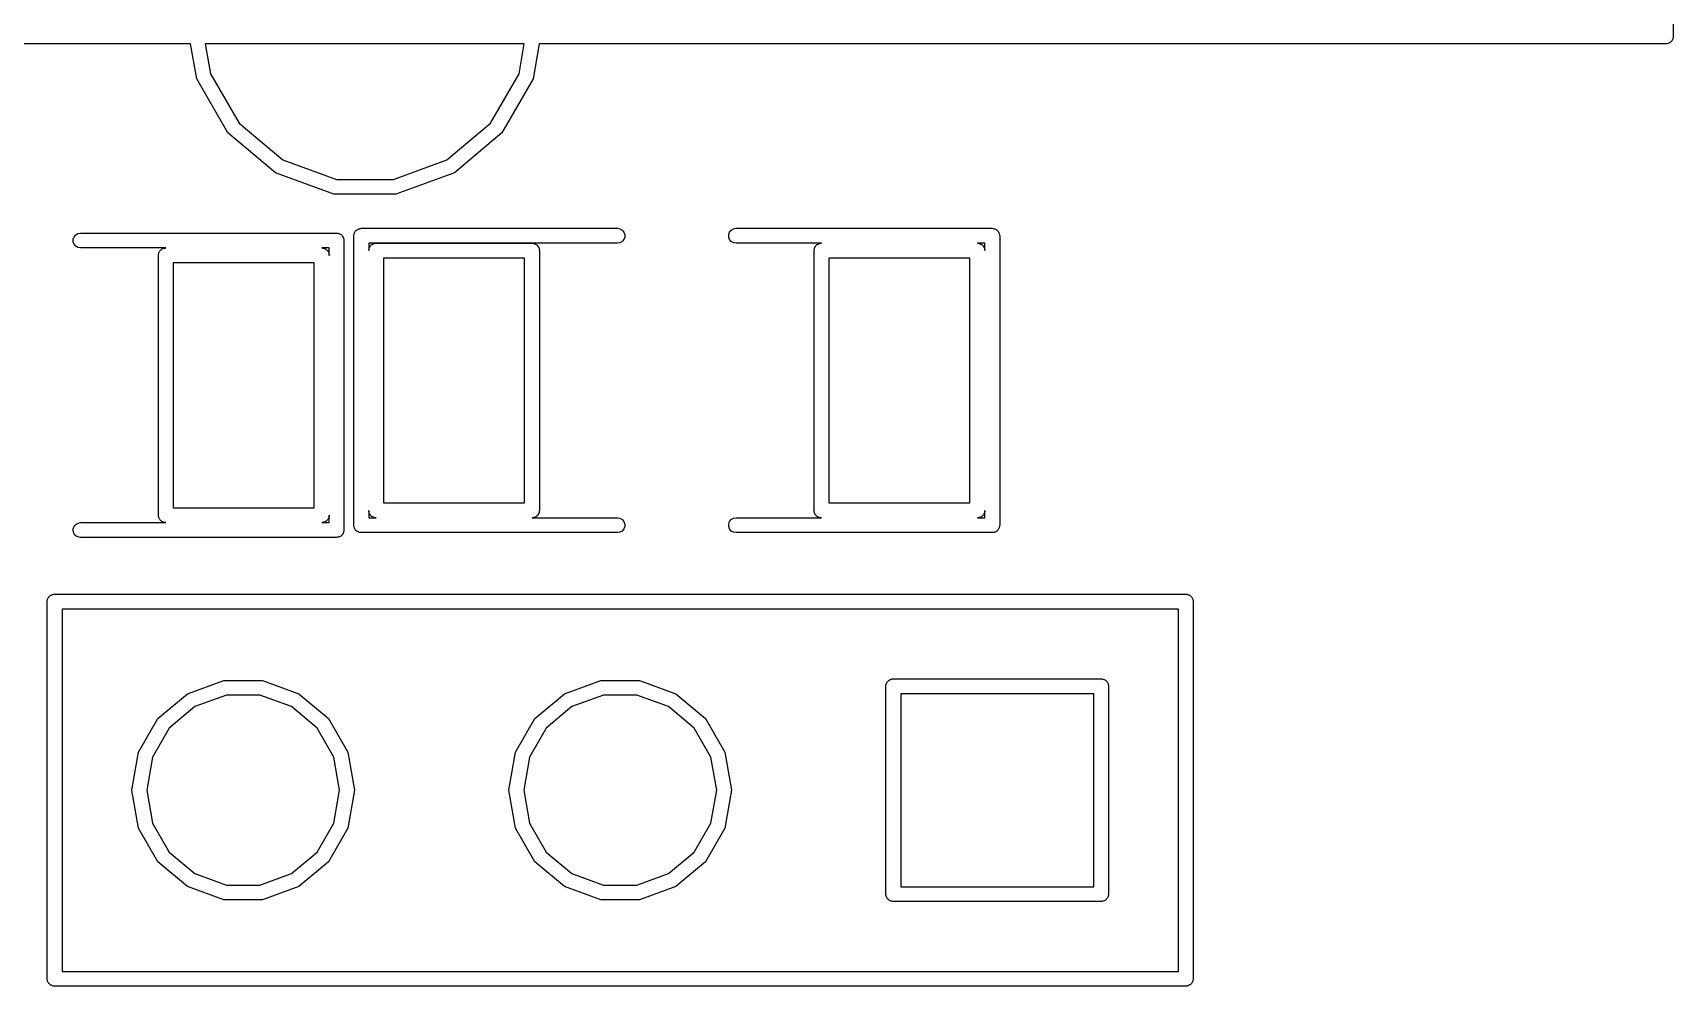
# Model space of a CAD drawing. Extents: x 105.1 to 166.9, y -128.1 to -71.6.
# Drawn here: x 155.88 to 166.93, y -119.98 to -113.56 of the extents above; entities that cross this region are included whole.
import ezdxf

# ---------------------------------------------------------------- set-up
doc = ezdxf.new("R2010")
doc.units = 0
doc.header["$MEASUREMENT"] = 0
doc.layers.add('BLACK', color=7, linetype='CONTINUOUS')

msp = doc.modelspace()

# ---------------------------------------------------------------- linework, layer by layer
at = {"layer": 'Black'}
for p, q in [((166.934, -97.0744), (166.934, -113.584)), ((166.933, -113.593), (166.932, -113.597)), ((166.934, -113.584), (166.933, -113.589)), ((166.933, -113.589), (166.933, -113.593)), ((156.946, -113.634), (151.136, -113.634)), ((156.988, -113.87), (156.946, -113.634)), ((157.046, -113.634), (157.082, -113.836)), ((159.195, -113.634), (157.046, -113.634)), ((159.16, -113.836), (159.195, -113.634)), ((159.295, -113.634), (159.254, -113.87)), ((166.884, -113.634), (159.295, -113.634)), ((166.888, -113.634), (166.884, -113.634)), ((166.892, -113.634), (166.888, -113.634)), ((166.897, -113.632), (166.892, -113.634)), ((166.901, -113.631), (166.897, -113.632)), ((166.905, -113.629), (166.901, -113.631)), ((166.909, -113.628), (166.905, -113.629)), ((166.912, -113.625), (166.909, -113.628)), ((166.916, -113.623), (166.912, -113.625)), ((166.919, -113.619), (166.916, -113.623)), ((166.922, -113.617), (166.919, -113.619)), ((166.924, -113.613), (166.922, -113.617)), ((166.927, -113.609), (166.924, -113.613)), ((166.929, -113.605), (166.927, -113.609)), ((166.931, -113.601), (166.929, -113.605)), ((166.932, -113.597), (166.931, -113.601)), ((157.197, -114.232), (156.988, -113.87)), ((157.082, -113.836), (157.274, -114.168)), ((158.968, -114.168), (159.16, -113.836)), ((159.254, -113.87), (159.044, -114.232)), ((157.518, -114.502), (157.197, -114.232)), ((157.274, -114.168), (157.568, -114.415)), ((158.674, -114.415), (158.968, -114.168)), ((159.044, -114.232), (158.724, -114.502)), ((157.568, -114.415), (157.929, -114.546)), ((158.313, -114.546), (158.674, -114.415)), ((157.911, -114.645), (157.518, -114.502)), ((157.929, -114.546), (158.313, -114.546)), ((158.724, -114.502), (158.33, -114.645)), ((158.33, -114.645), (157.911, -114.645)), ((156.173, -114.92), (156.188, -114.911)), ((156.188, -114.911), (156.205, -114.908)), ((156.205, -114.908), (157.93, -114.908)), ((157.93, -114.908), (157.935, -114.909)), ((157.935, -114.909), (157.939, -114.909)), ((157.939, -114.909), (157.943, -114.91)), ((157.943, -114.91), (157.947, -114.911)), ((157.947, -114.911), (157.951, -114.913)), ((157.951, -114.913), (157.955, -114.915)), ((157.955, -114.915), (157.959, -114.918)), ((157.959, -114.918), (157.963, -114.92)), ((158.047, -114.918), (158.049, -114.914)), ((158.047, -114.922), (158.047, -114.918)), ((158.049, -114.914), (158.05, -114.909)), ((158.05, -114.909), (158.052, -114.906)), ((158.052, -114.906), (158.053, -114.901)), ((158.053, -114.901), (158.056, -114.898)), ((158.056, -114.898), (158.058, -114.894)), ((158.058, -114.894), (158.062, -114.891)), ((158.062, -114.891), (158.064, -114.888)), ((158.064, -114.888), (158.068, -114.886)), ((158.068, -114.886), (158.072, -114.883)), ((158.072, -114.883), (158.076, -114.882)), ((158.076, -114.882), (158.08, -114.879)), ((158.08, -114.879), (158.084, -114.879)), ((158.084, -114.879), (158.088, -114.877)), ((158.088, -114.877), (158.092, -114.877)), ((158.092, -114.877), (158.097, -114.876)), ((158.097, -114.876), (159.822, -114.876)), ((159.822, -114.876), (159.839, -114.879)), ((159.839, -114.879), (159.854, -114.888)), ((159.854, -114.888), (159.865, -114.901)), ((159.865, -114.901), (159.871, -114.918)), ((159.871, -114.918), (159.871, -114.935)), ((160.572, -114.918), (160.578, -114.901)), ((160.572, -114.935), (160.572, -114.918)), ((160.578, -114.901), (160.589, -114.888)), ((160.589, -114.888), (160.605, -114.879)), ((160.605, -114.879), (160.622, -114.876)), ((160.622, -114.876), (162.347, -114.876)), ((162.347, -114.876), (162.351, -114.877)), ((162.351, -114.877), (162.355, -114.877)), ((162.355, -114.877), (162.359, -114.879)), ((162.359, -114.879), (162.364, -114.879)), ((162.364, -114.879), (162.368, -114.882)), ((162.368, -114.882), (162.372, -114.883)), ((162.372, -114.883), (162.375, -114.886)), ((162.375, -114.886), (162.379, -114.888)), ((162.379, -114.888), (162.382, -114.891)), ((162.382, -114.891), (162.385, -114.894)), ((162.385, -114.894), (162.387, -114.898)), ((162.387, -114.898), (162.39, -114.901)), ((162.39, -114.901), (162.391, -114.906)), ((162.391, -114.906), (162.394, -114.909)), ((162.394, -114.909), (162.394, -114.914)), ((162.394, -114.914), (162.396, -114.918)), ((162.396, -114.918), (162.396, -114.922)), ((156.156, -114.95), (156.162, -114.933)), ((156.156, -114.967), (156.156, -114.95)), ((156.162, -114.983), (156.156, -114.967)), ((156.162, -114.933), (156.173, -114.92)), ((156.173, -114.997), (156.162, -114.983)), ((156.188, -115.005), (156.173, -114.997)), ((156.205, -115.008), (156.188, -115.005)), ((156.78, -115.008), (156.205, -115.008)), ((156.737, -115.033), (156.74, -115.03)), ((156.74, -115.03), (156.742, -115.026)), ((156.742, -115.026), (156.745, -115.023)), ((156.745, -115.023), (156.748, -115.02)), ((156.748, -115.02), (156.752, -115.018)), ((156.752, -115.018), (156.755, -115.015)), ((156.755, -115.015), (156.759, -115.013)), ((156.759, -115.013), (156.763, -115.011)), ((156.763, -115.011), (156.768, -115.01)), ((156.768, -115.01), (156.772, -115.009)), ((156.772, -115.009), (156.776, -115.009)), ((156.776, -115.009), (156.78, -115.008)), ((157.88, -115.008), (157.83, -115.008)), ((157.83, -115.008), (157.835, -115.009)), ((157.835, -115.009), (157.839, -115.009)), ((157.839, -115.009), (157.843, -115.01)), ((157.843, -115.01), (157.847, -115.011)), ((157.847, -115.011), (157.851, -115.013)), ((157.851, -115.013), (157.855, -115.015)), ((157.855, -115.015), (157.859, -115.018)), ((157.859, -115.018), (157.863, -115.02)), ((157.863, -115.02), (157.865, -115.023)), ((157.865, -115.023), (157.869, -115.026)), ((157.869, -115.026), (157.871, -115.03)), ((157.871, -115.03), (157.874, -115.033)), ((157.88, -115.058), (157.88, -115.008)), ((157.963, -114.92), (157.965, -114.923)), ((157.965, -114.923), (157.969, -114.926)), ((157.969, -114.926), (157.971, -114.93)), ((157.971, -114.93), (157.974, -114.933)), ((157.974, -114.933), (157.975, -114.937)), ((157.975, -114.937), (157.977, -114.941)), ((157.977, -114.941), (157.978, -114.945)), ((157.978, -114.945), (157.98, -114.95)), ((157.98, -114.95), (157.98, -114.954)), ((157.98, -114.954), (157.98, -114.958)), ((157.98, -114.958), (157.98, -116.908)), ((158.047, -114.926), (158.047, -114.922)), ((158.047, -116.876), (158.047, -114.926)), ((159.822, -114.976), (158.147, -114.976)), ((158.147, -114.976), (158.147, -115.026)), ((158.147, -115.018), (158.149, -115.014)), ((158.147, -115.022), (158.147, -115.018)), ((158.147, -115.026), (158.147, -115.022)), ((158.149, -115.014), (158.15, -115.009)), ((158.15, -115.009), (158.152, -115.006)), ((158.152, -115.006), (158.153, -115.001)), ((158.153, -115.001), (158.156, -114.998)), ((158.156, -114.998), (158.158, -114.994)), ((158.158, -114.994), (158.162, -114.991)), ((158.162, -114.991), (158.164, -114.988)), ((158.164, -114.988), (158.168, -114.986)), ((158.168, -114.986), (158.172, -114.983)), ((158.172, -114.983), (158.176, -114.982)), ((158.176, -114.982), (158.18, -114.979)), ((158.18, -114.979), (158.184, -114.979)), ((158.184, -114.979), (158.188, -114.977)), ((158.188, -114.977), (158.192, -114.977)), ((158.192, -114.977), (158.197, -114.976)), ((158.197, -114.976), (159.247, -114.976)), ((159.247, -114.976), (159.251, -114.977)), ((159.251, -114.977), (159.255, -114.977)), ((159.255, -114.977), (159.259, -114.979)), ((159.259, -114.979), (159.264, -114.979)), ((159.264, -114.979), (159.268, -114.982)), ((159.268, -114.982), (159.272, -114.983)), ((159.272, -114.983), (159.275, -114.986)), ((159.275, -114.986), (159.279, -114.988)), ((159.279, -114.988), (159.282, -114.991)), ((159.282, -114.991), (159.285, -114.994)), ((159.285, -114.994), (159.287, -114.998)), ((159.287, -114.998), (159.29, -115.001)), ((159.29, -115.001), (159.291, -115.006)), ((159.291, -115.006), (159.294, -115.009)), ((159.294, -115.009), (159.294, -115.014)), ((159.294, -115.014), (159.296, -115.018)), ((159.296, -115.018), (159.296, -115.022)), ((159.296, -115.022), (159.297, -115.026)), ((159.297, -115.026), (159.297, -116.776)), ((159.839, -114.973), (159.822, -114.976)), ((159.854, -114.965), (159.839, -114.973)), ((159.865, -114.951), (159.854, -114.965)), ((159.871, -114.935), (159.865, -114.951)), ((160.578, -114.951), (160.572, -114.935)), ((160.589, -114.965), (160.578, -114.951)), ((160.605, -114.973), (160.589, -114.965)), ((160.622, -114.976), (160.605, -114.973)), ((161.197, -114.976), (160.622, -114.976)), ((161.147, -115.018), (161.149, -115.014)), ((161.147, -115.022), (161.147, -115.018)), ((161.147, -115.026), (161.147, -115.022)), ((161.147, -116.776), (161.147, -115.026)), ((161.149, -115.014), (161.15, -115.009)), ((161.15, -115.009), (161.152, -115.006)), ((161.152, -115.006), (161.153, -115.001)), ((161.153, -115.001), (161.156, -114.998)), ((161.156, -114.998), (161.158, -114.994)), ((161.158, -114.994), (161.162, -114.991)), ((161.162, -114.991), (161.164, -114.988)), ((161.164, -114.988), (161.168, -114.986)), ((161.168, -114.986), (161.172, -114.983)), ((161.172, -114.983), (161.176, -114.982)), ((161.176, -114.982), (161.179, -114.979)), ((161.179, -114.979), (161.184, -114.979)), ((161.184, -114.979), (161.188, -114.977)), ((161.188, -114.977), (161.192, -114.977)), ((161.192, -114.977), (161.197, -114.976)), ((162.247, -114.976), (162.251, -114.977)), ((162.297, -114.976), (162.247, -114.976)), ((162.251, -114.977), (162.255, -114.977)), ((162.255, -114.977), (162.259, -114.979)), ((162.259, -114.979), (162.264, -114.979)), ((162.264, -114.979), (162.268, -114.982)), ((162.268, -114.982), (162.272, -114.983)), ((162.272, -114.983), (162.275, -114.986)), ((162.275, -114.986), (162.279, -114.988)), ((162.279, -114.988), (162.282, -114.991)), ((162.282, -114.991), (162.285, -114.994)), ((162.285, -114.994), (162.287, -114.998)), ((162.287, -114.998), (162.29, -115.001)), ((162.29, -115.001), (162.291, -115.006)), ((162.291, -115.006), (162.294, -115.009)), ((162.294, -115.009), (162.294, -115.014)), ((162.294, -115.014), (162.296, -115.018)), ((162.296, -115.018), (162.296, -115.022)), ((162.296, -115.022), (162.297, -115.026)), ((162.297, -115.026), (162.297, -114.976)), ((162.396, -114.922), (162.397, -114.926)), ((162.397, -114.926), (162.397, -116.876)), ((156.73, -115.058), (156.731, -115.054)), ((156.73, -116.808), (156.73, -115.058)), ((156.731, -115.05), (156.733, -115.045)), ((156.731, -115.054), (156.731, -115.05)), ((156.733, -115.041), (156.736, -115.037)), ((156.733, -115.045), (156.733, -115.041)), ((156.736, -115.037), (156.737, -115.033)), ((156.83, -115.108), (156.83, -116.758)), ((157.78, -115.108), (156.83, -115.108)), ((157.78, -116.758), (157.78, -115.108)), ((157.874, -115.033), (157.875, -115.037)), ((157.875, -115.037), (157.877, -115.041)), ((157.877, -115.041), (157.878, -115.045)), ((157.878, -115.045), (157.88, -115.05)), ((157.88, -115.05), (157.88, -115.054)), ((157.88, -115.054), (157.88, -115.058)), ((158.247, -115.076), (158.247, -116.726)), ((159.197, -115.076), (158.247, -115.076)), ((159.197, -116.726), (159.197, -115.076)), ((161.247, -115.076), (161.247, -116.726)), ((162.197, -115.076), (161.247, -115.076)), ((162.197, -116.726), (162.197, -115.076)), ((156.83, -116.758), (157.78, -116.758)), ((158.147, -116.781), (158.147, -116.777)), ((158.147, -116.777), (158.147, -116.826)), ((158.147, -116.785), (158.147, -116.781)), ((158.149, -116.789), (158.147, -116.785)), ((158.15, -116.794), (158.149, -116.789)), ((158.152, -116.797), (158.15, -116.794)), ((158.153, -116.801), (158.152, -116.797)), ((158.247, -116.726), (159.197, -116.726)), ((159.291, -116.797), (159.29, -116.801)), ((159.294, -116.794), (159.291, -116.797)), ((159.296, -116.785), (159.294, -116.789)), ((159.294, -116.789), (159.294, -116.794)), ((159.297, -116.776), (159.296, -116.781)), ((159.296, -116.781), (159.296, -116.785)), ((161.147, -116.781), (161.147, -116.776)), ((161.147, -116.785), (161.147, -116.781)), ((161.149, -116.789), (161.147, -116.785)), ((161.15, -116.794), (161.149, -116.789)), ((161.152, -116.797), (161.15, -116.794)), ((161.153, -116.801), (161.152, -116.797)), ((161.247, -116.726), (162.197, -116.726)), ((162.291, -116.797), (162.29, -116.801)), ((162.294, -116.794), (162.291, -116.797)), ((162.296, -116.785), (162.294, -116.789)), ((162.294, -116.789), (162.294, -116.794)), ((162.297, -116.776), (162.296, -116.781)), ((162.296, -116.781), (162.296, -116.785)), ((162.297, -116.826), (162.297, -116.776)), ((156.156, -116.9), (156.162, -116.883)), ((156.156, -116.917), (156.156, -116.9)), ((156.162, -116.883), (156.173, -116.87)), ((156.173, -116.87), (156.188, -116.861)), ((156.188, -116.861), (156.205, -116.858)), ((156.205, -116.858), (156.78, -116.858)), ((156.731, -116.813), (156.73, -116.808)), ((156.731, -116.817), (156.731, -116.813)), ((156.733, -116.821), (156.731, -116.817)), ((156.733, -116.825), (156.733, -116.821)), ((156.736, -116.829), (156.733, -116.825)), ((156.737, -116.833), (156.736, -116.829)), ((156.74, -116.837), (156.737, -116.833)), ((156.742, -116.84), (156.74, -116.837)), ((156.745, -116.843), (156.742, -116.84)), ((156.748, -116.847), (156.745, -116.843)), ((156.752, -116.849), (156.748, -116.847)), ((156.755, -116.852), (156.752, -116.849)), ((156.759, -116.853), (156.755, -116.852)), ((156.763, -116.855), (156.759, -116.853)), ((156.768, -116.856), (156.763, -116.855)), ((156.772, -116.857), (156.768, -116.856)), ((156.776, -116.857), (156.772, -116.857)), ((156.78, -116.858), (156.776, -116.857)), ((157.835, -116.857), (157.83, -116.858)), ((157.83, -116.858), (157.88, -116.858)), ((157.839, -116.857), (157.835, -116.857)), ((157.843, -116.856), (157.839, -116.857)), ((157.847, -116.855), (157.843, -116.856)), ((157.851, -116.853), (157.847, -116.855)), ((157.855, -116.852), (157.851, -116.853)), ((157.859, -116.849), (157.855, -116.852)), ((157.863, -116.847), (157.859, -116.849)), ((157.865, -116.843), (157.863, -116.847)), ((157.869, -116.84), (157.865, -116.843)), ((157.871, -116.837), (157.869, -116.84)), ((157.874, -116.833), (157.871, -116.837)), ((157.875, -116.829), (157.874, -116.833)), ((157.877, -116.825), (157.875, -116.829)), ((157.878, -116.821), (157.877, -116.825)), ((157.88, -116.817), (157.878, -116.821)), ((157.88, -116.808), (157.88, -116.813)), ((157.88, -116.858), (157.88, -116.808)), ((157.88, -116.813), (157.88, -116.817)), ((157.98, -116.908), (157.98, -116.913)), ((158.047, -116.881), (158.047, -116.876)), ((158.047, -116.885), (158.047, -116.881)), ((158.049, -116.889), (158.047, -116.885)), ((158.05, -116.894), (158.049, -116.889)), ((158.052, -116.897), (158.05, -116.894)), ((158.053, -116.901), (158.052, -116.897)), ((158.056, -116.905), (158.053, -116.901)), ((158.058, -116.909), (158.056, -116.905)), ((158.147, -116.826), (158.197, -116.826)), ((158.156, -116.805), (158.153, -116.801)), ((158.158, -116.809), (158.156, -116.805)), ((158.162, -116.811), (158.158, -116.809)), ((158.164, -116.815), (158.162, -116.811)), ((158.168, -116.817), (158.164, -116.815)), ((158.172, -116.82), (158.168, -116.817)), ((158.176, -116.821), (158.172, -116.82)), ((158.18, -116.823), (158.176, -116.821)), ((158.184, -116.824), (158.18, -116.823)), ((158.188, -116.826), (158.184, -116.824)), ((158.192, -116.826), (158.188, -116.826)), ((158.197, -116.826), (158.192, -116.826)), ((159.251, -116.826), (159.247, -116.826)), ((159.247, -116.826), (159.822, -116.826)), ((159.255, -116.826), (159.251, -116.826)), ((159.259, -116.824), (159.255, -116.826)), ((159.264, -116.823), (159.259, -116.824)), ((159.268, -116.821), (159.264, -116.823)), ((159.272, -116.82), (159.268, -116.821)), ((159.275, -116.817), (159.272, -116.82)), ((159.279, -116.815), (159.275, -116.817)), ((159.282, -116.811), (159.279, -116.815)), ((159.285, -116.809), (159.282, -116.811)), ((159.287, -116.805), (159.285, -116.809)), ((159.29, -116.801), (159.287, -116.805)), ((159.822, -116.826), (159.839, -116.829)), ((159.839, -116.829), (159.854, -116.838)), ((159.854, -116.838), (159.865, -116.851)), ((159.865, -116.901), (159.854, -116.915)), ((159.865, -116.851), (159.871, -116.868)), ((159.871, -116.885), (159.865, -116.901)), ((159.871, -116.868), (159.871, -116.885)), ((160.572, -116.868), (160.578, -116.851)), ((160.572, -116.885), (160.572, -116.868)), ((160.578, -116.901), (160.572, -116.885)), ((160.578, -116.851), (160.589, -116.838)), ((160.589, -116.915), (160.578, -116.901)), ((160.589, -116.838), (160.605, -116.829)), ((160.605, -116.829), (160.622, -116.826)), ((160.622, -116.826), (161.197, -116.826)), ((161.156, -116.805), (161.153, -116.801)), ((161.158, -116.809), (161.156, -116.805)), ((161.162, -116.811), (161.158, -116.809)), ((161.164, -116.815), (161.162, -116.811)), ((161.168, -116.817), (161.164, -116.815)), ((161.172, -116.82), (161.168, -116.817)), ((161.176, -116.821), (161.172, -116.82)), ((161.179, -116.823), (161.176, -116.821)), ((161.184, -116.824), (161.179, -116.823)), ((161.188, -116.826), (161.184, -116.824)), ((161.192, -116.826), (161.188, -116.826)), ((161.197, -116.826), (161.192, -116.826)), ((162.251, -116.826), (162.247, -116.826)), ((162.247, -116.826), (162.297, -116.826)), ((162.255, -116.826), (162.251, -116.826)), ((162.259, -116.824), (162.255, -116.826)), ((162.264, -116.823), (162.259, -116.824)), ((162.268, -116.821), (162.264, -116.823)), ((162.272, -116.82), (162.268, -116.821)), ((162.275, -116.817), (162.272, -116.82)), ((162.279, -116.815), (162.275, -116.817)), ((162.282, -116.811), (162.279, -116.815)), ((162.285, -116.809), (162.282, -116.811)), ((162.287, -116.805), (162.285, -116.809)), ((162.29, -116.801), (162.287, -116.805)), ((162.387, -116.905), (162.385, -116.909)), ((162.39, -116.901), (162.387, -116.905)), ((162.391, -116.897), (162.39, -116.901)), ((162.394, -116.894), (162.391, -116.897)), ((162.396, -116.885), (162.394, -116.889)), ((162.394, -116.889), (162.394, -116.894)), ((162.397, -116.876), (162.396, -116.881)), ((162.396, -116.881), (162.396, -116.885)), ((156.162, -116.933), (156.156, -116.917)), ((156.173, -116.947), (156.162, -116.933)), ((156.188, -116.955), (156.173, -116.947)), ((156.205, -116.958), (156.188, -116.955)), ((157.93, -116.958), (156.205, -116.958)), ((157.935, -116.957), (157.93, -116.958)), ((157.939, -116.957), (157.935, -116.957)), ((157.943, -116.956), (157.939, -116.957)), ((157.947, -116.955), (157.943, -116.956)), ((157.951, -116.953), (157.947, -116.955)), ((157.955, -116.952), (157.951, -116.953)), ((157.959, -116.949), (157.955, -116.952)), ((157.963, -116.947), (157.959, -116.949)), ((157.965, -116.943), (157.963, -116.947)), ((157.969, -116.94), (157.965, -116.943)), ((157.971, -116.937), (157.969, -116.94)), ((157.974, -116.933), (157.971, -116.937)), ((157.975, -116.929), (157.974, -116.933)), ((157.977, -116.925), (157.975, -116.929)), ((157.978, -116.921), (157.977, -116.925)), ((157.98, -116.917), (157.978, -116.921)), ((157.98, -116.913), (157.98, -116.917)), ((158.062, -116.911), (158.058, -116.909)), ((158.064, -116.915), (158.062, -116.911)), ((158.068, -116.917), (158.064, -116.915)), ((158.072, -116.92), (158.068, -116.917)), ((158.076, -116.921), (158.072, -116.92)), ((158.08, -116.923), (158.076, -116.921)), ((158.084, -116.924), (158.08, -116.923)), ((158.088, -116.926), (158.084, -116.924)), ((158.092, -116.926), (158.088, -116.926)), ((158.097, -116.926), (158.092, -116.926)), ((159.822, -116.926), (158.097, -116.926)), ((159.839, -116.923), (159.822, -116.926)), ((159.854, -116.915), (159.839, -116.923)), ((160.605, -116.923), (160.589, -116.915)), ((160.622, -116.926), (160.605, -116.923)), ((162.347, -116.926), (160.622, -116.926)), ((162.351, -116.926), (162.347, -116.926)), ((162.355, -116.926), (162.351, -116.926)), ((162.359, -116.924), (162.355, -116.926)), ((162.364, -116.923), (162.359, -116.924)), ((162.368, -116.921), (162.364, -116.923)), ((162.372, -116.92), (162.368, -116.921)), ((162.375, -116.917), (162.372, -116.92)), ((162.379, -116.915), (162.375, -116.917)), ((162.382, -116.911), (162.379, -116.915)), ((162.385, -116.909), (162.382, -116.911)), ((155.998, -117.352), (156.002, -117.35)), ((156.002, -117.35), (156.006, -117.347)), ((156.006, -117.347), (156.01, -117.346)), ((156.01, -117.346), (156.013, -117.344)), ((156.013, -117.344), (156.018, -117.343)), ((156.018, -117.343), (156.022, -117.341)), ((156.022, -117.341), (156.026, -117.341)), ((156.026, -117.341), (156.031, -117.341)), ((156.031, -117.341), (163.651, -117.341)), ((163.651, -117.341), (163.655, -117.341)), ((163.655, -117.341), (163.659, -117.341)), ((163.659, -117.341), (163.663, -117.343)), ((163.663, -117.343), (163.668, -117.344)), ((163.668, -117.344), (163.671, -117.346)), ((163.671, -117.346), (163.676, -117.347)), ((163.676, -117.347), (163.679, -117.35)), ((163.679, -117.35), (163.683, -117.352)), ((155.981, -117.382), (155.983, -117.378)), ((155.981, -117.386), (155.981, -117.382)), ((155.981, -117.391), (155.981, -117.386)), ((155.981, -119.931), (155.981, -117.391)), ((155.983, -117.378), (155.984, -117.373)), ((155.984, -117.373), (155.986, -117.37)), ((155.986, -117.37), (155.987, -117.366)), ((155.987, -117.366), (155.99, -117.362)), ((155.99, -117.362), (155.992, -117.358)), ((155.992, -117.358), (155.996, -117.356)), ((155.996, -117.356), (155.998, -117.352)), ((156.081, -117.441), (156.081, -119.881)), ((163.601, -117.441), (156.081, -117.441)), ((163.601, -119.881), (163.601, -117.441)), ((163.683, -117.352), (163.686, -117.356)), ((163.686, -117.356), (163.689, -117.358)), ((163.689, -117.358), (163.691, -117.362)), ((163.691, -117.362), (163.694, -117.366)), ((163.694, -117.366), (163.695, -117.37)), ((163.695, -117.37), (163.698, -117.373)), ((163.698, -117.373), (163.698, -117.378)), ((163.698, -117.378), (163.7, -117.382)), ((163.7, -117.382), (163.7, -117.386)), ((163.7, -117.386), (163.701, -117.391)), ((163.701, -117.391), (163.701, -119.931)), ((156.726, -118.178), (156.926, -118.011)), ((156.926, -118.011), (157.17, -117.922)), ((157.17, -117.922), (157.431, -117.922)), ((157.431, -117.922), (157.676, -118.011)), ((157.676, -118.011), (157.875, -118.178)), ((159.266, -118.178), (159.466, -118.011)), ((159.466, -118.011), (159.71, -117.922)), ((159.71, -117.922), (159.971, -117.922)), ((159.971, -117.922), (160.216, -118.011)), ((160.216, -118.011), (160.415, -118.178)), ((161.631, -117.952), (161.633, -117.948)), ((161.631, -117.956), (161.631, -117.952)), ((161.631, -117.961), (161.631, -117.956)), ((161.631, -119.361), (161.631, -117.961)), ((161.633, -117.948), (161.634, -117.943)), ((161.634, -117.943), (161.636, -117.94)), ((161.636, -117.94), (161.637, -117.936)), ((161.637, -117.936), (161.64, -117.932)), ((161.64, -117.932), (161.642, -117.928)), ((161.642, -117.928), (161.646, -117.926)), ((161.646, -117.926), (161.648, -117.922)), ((161.648, -117.922), (161.652, -117.92)), ((161.652, -117.92), (161.656, -117.917)), ((161.656, -117.917), (161.66, -117.916)), ((161.66, -117.916), (161.663, -117.914)), ((161.663, -117.914), (161.668, -117.913)), ((161.668, -117.913), (161.672, -117.911)), ((161.672, -117.911), (161.676, -117.911)), ((161.676, -117.911), (161.681, -117.911)), ((161.681, -117.911), (163.081, -117.911)), ((161.731, -118.011), (161.731, -119.311)), ((163.031, -118.011), (161.731, -118.011)), ((163.031, -119.311), (163.031, -118.011)), ((163.081, -117.911), (163.085, -117.911)), ((163.085, -117.911), (163.089, -117.911)), ((163.089, -117.911), (163.093, -117.913)), ((163.093, -117.913), (163.098, -117.914)), ((163.098, -117.914), (163.101, -117.916)), ((163.101, -117.916), (163.106, -117.917)), ((163.106, -117.917), (163.109, -117.92)), ((163.109, -117.92), (163.113, -117.922)), ((163.113, -117.922), (163.116, -117.926)), ((163.116, -117.926), (163.119, -117.928)), ((163.119, -117.928), (163.121, -117.932)), ((163.121, -117.932), (163.124, -117.936)), ((163.124, -117.936), (163.125, -117.94)), ((163.125, -117.94), (163.128, -117.943)), ((163.128, -117.943), (163.128, -117.948)), ((163.128, -117.948), (163.13, -117.952)), ((163.13, -117.952), (163.13, -117.956)), ((163.13, -117.956), (163.131, -117.961)), ((163.131, -117.961), (163.131, -119.361)), ((156.976, -118.098), (156.803, -118.243)), ((157.188, -118.02), (156.976, -118.098)), ((157.413, -118.02), (157.188, -118.02)), ((157.626, -118.098), (157.413, -118.02)), ((157.799, -118.243), (157.626, -118.098)), ((159.516, -118.098), (159.343, -118.243)), ((159.728, -118.02), (159.516, -118.098)), ((159.953, -118.02), (159.728, -118.02)), ((160.166, -118.098), (159.953, -118.02)), ((160.339, -118.243), (160.166, -118.098)), ((156.596, -118.404), (156.726, -118.178)), ((157.875, -118.178), (158.005, -118.404)), ((159.136, -118.404), (159.266, -118.178)), ((160.415, -118.178), (160.545, -118.404)), ((156.803, -118.243), (156.69, -118.438)), ((157.911, -118.438), (157.799, -118.243)), ((159.343, -118.243), (159.23, -118.438)), ((160.451, -118.438), (160.339, -118.243)), ((156.551, -118.661), (156.596, -118.404)), ((156.69, -118.438), (156.651, -118.661)), ((157.951, -118.661), (157.911, -118.438)), ((158.005, -118.404), (158.051, -118.661)), ((159.091, -118.661), (159.136, -118.404)), ((159.23, -118.438), (159.191, -118.661)), ((160.491, -118.661), (160.451, -118.438)), ((160.545, -118.404), (160.591, -118.661)), ((156.596, -118.917), (156.551, -118.661)), ((156.651, -118.661), (156.69, -118.883)), ((157.911, -118.883), (157.951, -118.661)), ((158.051, -118.661), (158.005, -118.917)), ((159.136, -118.917), (159.091, -118.661)), ((159.191, -118.661), (159.23, -118.883)), ((160.451, -118.883), (160.491, -118.661)), ((160.591, -118.661), (160.545, -118.917)), ((156.69, -118.883), (156.803, -119.078)), ((157.799, -119.078), (157.911, -118.883)), ((159.23, -118.883), (159.343, -119.078)), ((160.339, -119.078), (160.451, -118.883)), ((156.726, -119.143), (156.596, -118.917)), ((158.005, -118.917), (157.875, -119.143)), ((159.266, -119.143), (159.136, -118.917)), ((160.545, -118.917), (160.415, -119.143)), ((156.803, -119.078), (156.976, -119.223)), ((157.626, -119.223), (157.799, -119.078)), ((159.343, -119.078), (159.516, -119.223)), ((160.166, -119.223), (160.339, -119.078)), ((156.926, -119.31), (156.726, -119.143)), ((156.976, -119.223), (157.188, -119.301)), ((157.413, -119.301), (157.626, -119.223)), ((157.875, -119.143), (157.676, -119.31)), ((159.466, -119.31), (159.266, -119.143)), ((159.516, -119.223), (159.728, -119.301)), ((159.953, -119.301), (160.166, -119.223)), ((160.415, -119.143), (160.216, -119.31)), ((157.17, -119.399), (156.926, -119.31)), ((157.188, -119.301), (157.413, -119.301)), ((157.676, -119.31), (157.431, -119.399)), ((159.71, -119.399), (159.466, -119.31)), ((159.728, -119.301), (159.953, -119.301)), ((160.216, -119.31), (159.971, -119.399)), ((161.731, -119.311), (163.031, -119.311)), ((157.431, -119.399), (157.17, -119.399)), ((159.971, -119.399), (159.71, -119.399)), ((161.631, -119.365), (161.631, -119.361)), ((161.631, -119.369), (161.631, -119.365)), ((161.633, -119.373), (161.631, -119.369)), ((161.634, -119.378), (161.633, -119.373)), ((161.636, -119.381), (161.634, -119.378)), ((161.637, -119.386), (161.636, -119.381)), ((161.64, -119.389), (161.637, -119.386)), ((161.642, -119.393), (161.64, -119.389)), ((161.646, -119.395), (161.642, -119.393)), ((161.648, -119.399), (161.646, -119.395)), ((161.652, -119.401), (161.648, -119.399)), ((161.656, -119.404), (161.652, -119.401)), ((161.66, -119.405), (161.656, -119.404)), ((161.663, -119.407), (161.66, -119.405)), ((161.668, -119.408), (161.663, -119.407)), ((161.672, -119.41), (161.668, -119.408)), ((161.676, -119.41), (161.672, -119.41)), ((161.681, -119.411), (161.676, -119.41)), ((163.081, -119.411), (161.681, -119.411)), ((163.085, -119.41), (163.081, -119.411)), ((163.089, -119.41), (163.085, -119.41)), ((163.093, -119.408), (163.089, -119.41)), ((163.098, -119.407), (163.093, -119.408)), ((163.101, -119.405), (163.098, -119.407)), ((163.106, -119.404), (163.101, -119.405)), ((163.109, -119.401), (163.106, -119.404)), ((163.113, -119.399), (163.109, -119.401)), ((163.116, -119.395), (163.113, -119.399)), ((163.119, -119.393), (163.116, -119.395)), ((163.121, -119.389), (163.119, -119.393)), ((163.124, -119.386), (163.121, -119.389)), ((163.125, -119.381), (163.124, -119.386)), ((163.128, -119.378), (163.125, -119.381)), ((163.13, -119.369), (163.128, -119.373)), ((163.128, -119.373), (163.128, -119.378)), ((163.131, -119.361), (163.13, -119.365)), ((163.13, -119.365), (163.13, -119.369)), ((156.081, -119.881), (163.601, -119.881)), ((155.981, -119.935), (155.981, -119.931)), ((155.981, -119.939), (155.981, -119.935)), ((155.983, -119.943), (155.981, -119.939)), ((155.984, -119.948), (155.983, -119.943)), ((155.986, -119.951), (155.984, -119.948)), ((155.987, -119.956), (155.986, -119.951)), ((155.99, -119.959), (155.987, -119.956)), ((155.992, -119.963), (155.99, -119.959)), ((155.996, -119.965), (155.992, -119.963)), ((155.998, -119.969), (155.996, -119.965)), ((156.002, -119.971), (155.998, -119.969)), ((156.006, -119.974), (156.002, -119.971)), ((156.01, -119.975), (156.006, -119.974)), ((156.013, -119.977), (156.01, -119.975)), ((156.018, -119.978), (156.013, -119.977)), ((156.022, -119.98), (156.018, -119.978)), ((156.026, -119.98), (156.022, -119.98)), ((156.031, -119.981), (156.026, -119.98)), ((163.651, -119.981), (156.031, -119.981)), ((163.655, -119.98), (163.651, -119.981)), ((163.659, -119.98), (163.655, -119.98)), ((163.663, -119.978), (163.659, -119.98)), ((163.668, -119.977), (163.663, -119.978)), ((163.671, -119.975), (163.668, -119.977)), ((163.676, -119.974), (163.671, -119.975)), ((163.679, -119.971), (163.676, -119.974)), ((163.683, -119.969), (163.679, -119.971)), ((163.686, -119.965), (163.683, -119.969)), ((163.689, -119.963), (163.686, -119.965)), ((163.691, -119.959), (163.689, -119.963)), ((163.694, -119.956), (163.691, -119.959)), ((163.695, -119.951), (163.694, -119.956)), ((163.698, -119.948), (163.695, -119.951)), ((163.7, -119.939), (163.698, -119.943)), ((163.698, -119.943), (163.698, -119.948)), ((163.701, -119.931), (163.7, -119.935)), ((163.7, -119.935), (163.7, -119.939))]:
    msp.add_line(p, q, dxfattribs=at)

doc.saveas('drawing.dxf')
